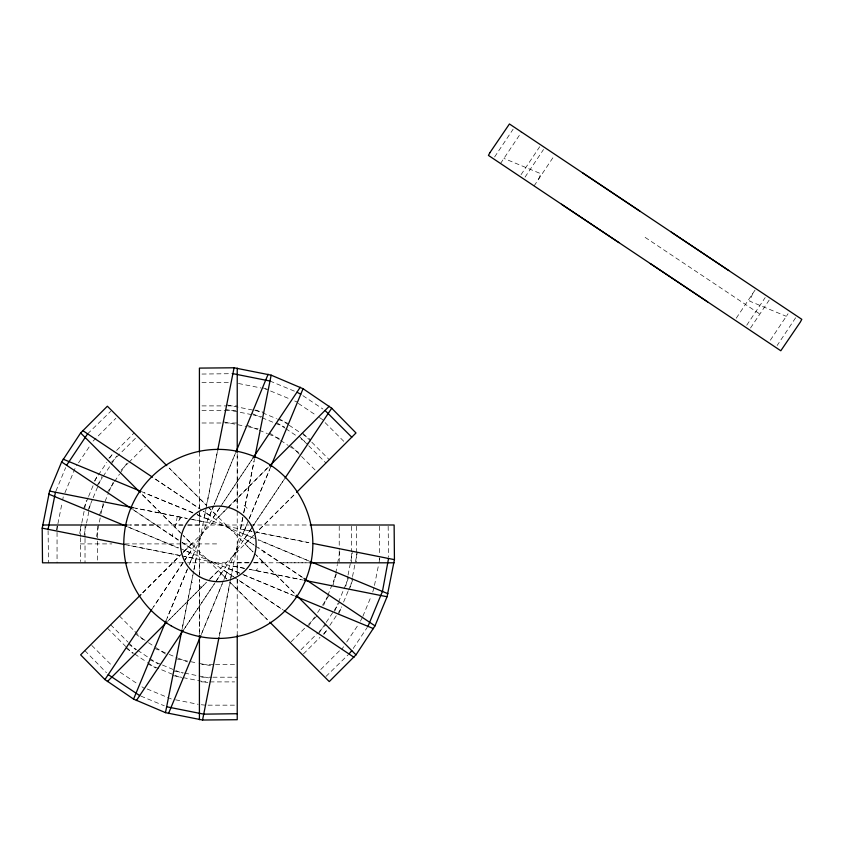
<?xml version="1.0" encoding="UTF-8"?>
<svg xmlns="http://www.w3.org/2000/svg" width="844" height="844" viewBox="0 0 844 844"><rect width="100%" height="100%" fill="white"/><g stroke="black" fill="none" stroke-linecap="round" stroke-linejoin="round"><path stroke-width="0.63" stroke-dasharray="4.22 3.17" d="M172.756 533.693L172.471 536.541M199.416 513.141L199.416 575.334M237.227 574.669L237.217 511.221M199.416 634.182L199.416 579.617L199.416 631.808M237.227 453.618L237.227 508.183L237.227 456.003M102.493 507.571L103.232 502.94M334.804 578.045L335.501 574.353M335.733 573.129L337.368 564.509M337.6 563.275L339.91 551.206M242.745 517.731L240.551 529.051L251.987 531.372M243.684 512.888L254.012 461.373M193.656 571.282L182.631 626.427M193.888 570.069L196.093 558.76L184.646 556.439M194.025 569.225L205.947 509.238M216.929 453.998L204.269 517.636L251.691 537.269L253.443 535.518M219.714 633.802L230.623 578.72M242.861 517.298L230.697 578.573M56.664 530L57.455 526.002M57.909 523.744L62.161 502.402M62.656 499.891L63.258 496.863M79.695 533.44L81.583 523.966M81.836 522.689L86.246 500.524M84.115 535.307L86.299 524.335M86.552 523.048L90.814 501.621M96.501 536.573L100.826 514.808M101.069 513.574L102.05 508.637M177.324 516.57L175.151 527.321L180.078 532.279M182.167 628.759L192.812 575.249M217.435 451.445L206.432 505.282L167.281 466.131M219.197 636.355L230.212 582.529L269.363 621.68M243.832 512.561L254.477 459.041M333.222 584.839L334.361 579.111L336.598 573.709M345.818 586.179L347.77 576.346M348.034 575.059L350.587 562.178M350.851 560.891L352.518 552.504M350.397 587.287L352.275 577.813M352.528 576.536L357.35 552.282M373.976 587.92L372.204 593.786M374.483 585.409L378.724 564.066M378.977 562.811L380.169 556.818M230.855 577.57L232.364 570.164L184.952 550.531L183.201 552.293M261.25 561.629L261.492 560.49L256.555 555.521M234.495 455.454L214.239 504.522M202.149 632.346L223.417 580.862M323.621 605.454L325.267 601.065M263.887 552.904L264.161 551.269M325.911 600.116L327.314 596.613M327.788 595.453L334.361 579.111M187.579 568.877L167.218 617.882M189.193 564.836L193.614 554.139L180.69 548.727M248.284 520.938L243.019 533.672L255.943 539.084M249.064 518.923L269.426 469.929M55.936 491.06L65.642 467.618M64.925 492.833L75.411 467.523L77.12 464.96M83.588 508.563L88.103 497.675M88.588 496.472L93.051 485.711M95.034 480.932L98.062 473.632M87.934 510.356L92.65 498.962M93.156 497.749L98.178 485.616M98.685 484.403L101.955 476.491M99.381 515.104L108.76 492.453M109.245 491.282L111.165 486.629M111.809 485.68L113.159 482.42M165.983 620.867L187.189 569.668M190.027 562.811L213.363 506.474M214.524 503.668L235.402 453.26M201.231 634.551L222.12 584.132M246.606 525L224.114 579.3M249.455 518.142L270.66 466.943M494.626 156.931L513.11 129.227M334.678 611.309L337.948 603.407M338.455 602.194L343.476 590.061M343.983 588.848L348.699 577.454M338.581 614.179L341.598 606.878M343.582 602.099L348.044 591.327M348.54 590.135L353.045 579.248M538.609 179.139L540.856 173.716L503.921 158.419M362.403 617.439L359.512 622.851M362.888 616.257L371.223 596.149M752.711 293.585L749.588 301.108L786.313 316.321M795.607 317.808L777.134 345.512M213.722 505.735L209.66 515.399L254.171 545.129M223.924 579.649L226.973 572.401L182.473 542.681M179.213 519.218L180.542 517.224L187.305 518.532M257.42 568.592L256.091 570.586L249.339 569.267M251.438 460.307L220.411 506.854M185.195 627.493L214.798 583.077M181.238 517.361L175.615 525L172.82 525M183.021 562.811L153.766 606.488M184.33 560.838L192.094 549.117L180.468 541.289M251.006 528.935L244.538 538.683L254.223 545.213M251.66 527.954L282.877 481.312M184.446 560.585L220.094 507.233M78.545 462.828L90.635 444.735M94.254 481.185L106.808 462.396M109.688 458.092L114.077 451.519M96.986 485.564L102.377 477.493M103.105 476.396L110.406 465.477M111.134 464.39L116.704 456.055M107.283 492.453L113.908 482.536M114.605 481.491L119.5 474.159M120.207 473.115L128.288 461.014M151.994 609.136L183.834 561.323M222.447 503.699L252.504 458.714M183.401 630.183L214.197 584.101M216.549 580.577L284.639 478.675M500.534 163.493L521.539 132.065M521.054 174.655L539.696 146.75M525.063 177.113L543.504 149.515M534.083 185.912L553.791 156.414M308.166 626.67L314.844 616.679M317.618 612.512L321.796 606.277M322.492 605.232L329.171 595.231M318.652 633.675L325.499 623.421M326.238 622.323L333.528 611.415M334.256 610.317L339.657 602.247M323.737 634.519L326.944 629.719M329.825 625.415L337.737 613.577M338.455 612.501L342.379 606.625M341.894 649.215L343.571 646.704M346.715 642.01L358.088 624.982M353.172 648.509L367.267 627.409M736.263 318.188L755.317 289.682M746.729 325.225L765.17 297.626M750.538 327.989L769.179 300.084M770.372 340.164L788.022 313.757M219.693 507.909L213.099 517.678L203.351 511.221M215.515 582.022L223.533 570.122L233.282 576.579M267.105 468.378L227.532 508.035M169.528 619.433L206.337 582.508L167.85 621.11M183.359 552.187L191.588 543.905L183.623 535.856M253.274 535.613L245.055 543.905L253.021 551.944M228.777 506.716L268.466 467.017M93.062 441.106L115.86 418.307M108.876 458.186L112.969 454.093M116.641 450.422L134.101 432.951M111.513 462.195L137.435 436.285M121.103 470.129L128.035 463.198M128.942 462.29L145.284 445.948M182.325 553.168L142.383 593.11M184.952 550.531L227.184 508.31M254.318 534.642L295.685 493.276M209.46 579.49L251.691 537.269M291.201 641.704L307.522 625.372M308.429 624.465L317.027 615.877M301.023 649.711L318.23 632.504M319.137 631.597L325.942 624.792M303.45 653.931L319.992 637.389M323.674 633.707L329.266 628.115M320.773 669.503L340.501 649.774M142.794 592.699L180.067 555.51L128.415 545.298M293.839 495.111L256.576 532.3L308.218 542.513M226.614 508.953L218.322 517.172L208.373 507.297M210.029 578.857L218.322 570.639L226.603 578.868M87.618 433.837L110.68 411.355M325.953 676.455L348.087 654.87M201.99 374.05L231.615 373.681M183.064 525.073L175.615 525M188.096 525.052L249.085 525M248.537 562.758L187.547 562.811M253.569 562.737L263.824 562.811M187.442 525.021L199.416 525L199.437 512.139M249.191 562.79L237.227 562.811L237.196 574.49M201.948 382.648L229.853 382.648M202.011 405.901L226.709 405.901M228.007 405.901L237.227 405.901M201.98 410.606L237.227 410.606M201.99 422.992L223.924 422.992M225.211 422.992L237.227 422.992M178.538 539.981L156.108 525L130.419 525M127.191 525L182.599 525M250.32 525L309.4 525M80.317 543.905L111.862 543.905M125.007 543.905L181.523 543.905M182.832 543.905L218.322 543.905M255.194 545.868L280.535 562.811L306.224 562.811M127.233 562.811L186.313 562.811M254.033 562.811L309.453 562.811M201.758 664.587L214.228 664.587M215.505 664.587L237.227 664.587M201.727 677.204L211.591 677.204M212.878 677.204L237.227 677.204M201.537 681.899L208.626 681.899M209.924 681.899L234.621 681.899M205.514 705.162L199.416 704.561M208.057 705.162L234.685 705.162M254.065 531.741L311.341 543.135M192.147 519.471L203.467 521.676M244.496 568.328L233.176 566.134M238.483 383.492L261.081 387.987M265.354 388.841L268.318 389.432M226.698 404.867L253.495 410.195M254.761 410.448L263.782 412.241M225.781 409.477L252.05 414.699M253.337 414.963L261.735 416.63M223.322 421.852L247.092 426.579M248.379 426.832L258.106 428.773M189.953 518.997L251.902 531.319M133.457 507.75L186.978 518.395M244.317 568.35L125.292 544.675M249.666 569.415L303.175 580.06M176.185 658.805L197.876 663.12M199.11 663.363L213.268 666.18M173.769 670.948L183.296 672.847M184.583 673.101L208.584 677.88M172.851 675.569L181.871 677.363M183.148 677.616L207.856 682.522M175.563 699.813L198.161 704.307M237.217 501.199L234.896 500.735M180.542 517.224L135.789 508.215M256.091 570.586L300.844 579.596M199.416 586.601L201.737 587.076M306.762 560.078L258.106 539.981M129.87 527.732L178.538 547.819M192.812 512.561L144.335 492.801M191.535 582.128L192.516 582.508M192.896 512.983L142.14 491.894M243.737 574.817L292.298 595.009M197.264 514.777L208.088 519.208M239.369 573.034L228.545 568.603M197.011 514.629L204.269 517.625M239.622 573.171L232.364 570.185M269.985 381.034L295.769 391.721M262.568 387.681L267.253 389.633M270.565 391.004L290.674 399.328M294.704 400.995L297.499 402.155M255.626 409.984L276.505 418.635M277.708 419.13L288.595 423.646M251.86 413.518L260.838 417.231M262.051 417.738L274.184 422.76M275.397 423.266L284.66 427.106M247.039 425.165L258.148 429.775M259.298 430.25L267.39 433.605M268.55 434.08L281.97 439.64M308.967 560.986L258.517 539.78M127.676 526.814L178.116 548.03M294.493 595.917L241.278 573.867M154.579 648.371L167.998 653.931M169.148 654.406L177.261 657.771M178.422 658.246L187.357 661.949M149.842 659.818L161.246 664.544M162.459 665.04L174.581 670.073M175.795 670.569L182.642 673.406M148.038 664.165L182.969 678.629M147.141 688.968L168.431 697.788M169.38 698.178L171.279 698.969M140.864 696.089L164.306 705.795M301.909 577.022L280.535 562.811M134.724 510.789L156.108 525M201.642 510.029L153.091 477.577M226.973 572.422L283.067 609.906M209.671 515.389L203.467 511.253M645.122 237.375L759.864 314.042M302.88 395.657L322.925 409.045M298.333 403.421L316.426 415.512M319.412 417.506L323.632 420.323M279.269 418.656L287.994 424.49M289.07 425.207L301.983 433.837M303.059 434.554L310.708 439.661M276.653 422.57L284.734 427.961M285.821 428.699L296.74 435.989M301.108 438.901L308.092 443.575M269.647 433.056L279.649 439.735M280.683 440.431L287.973 445.294M289.007 445.991L301.086 454.061M302.426 577.37L258.549 547.703M132.751 509.459L178.084 540.107M135.43 633.939L147.5 641.999M148.533 642.695L154.79 646.873M155.834 647.57L166.859 654.944M128.541 644.236L136.623 649.627M137.709 650.365L148.628 657.655M149.715 658.383L158.06 663.954M125.935 648.139L133.574 653.256M134.65 653.973L146.497 661.886M147.573 662.603L155.602 667.973M120.207 672.299L138.31 684.389M141.929 686.805L144.451 688.493M155.729 479.35L199.416 508.626L199.416 498.403L169.528 468.378M280.904 608.461L237.217 579.184L237.227 589.407L267.105 619.433M293.839 592.699L261.492 560.49M142.794 495.111L175.151 527.321M244.116 505.292L247.503 508.637M199.416 498.403L206.717 505.651M229.927 582.16L237.227 589.407M254.793 553.653L295.527 594.376M181.84 534.157L141.117 493.434M325.088 422.622L345.713 443.248M302.532 432.951L310.887 441.306M311.805 442.224L329.266 459.695M299.209 436.285L307.817 444.893M308.725 445.801L325.942 463.018M291.117 446.022L300.696 455.602M301.603 456.509L317.027 471.933M208.183 507.033L253.506 552.387M226.709 579.026L183.127 535.423M119.458 616.036L133.985 630.563M134.892 631.47L144.546 641.124M110.691 624.792L127.908 642.01M128.815 642.917L135.8 649.891M107.367 628.115L125.756 646.504M126.674 647.422L132.603 653.351M91.817 645.46L112.442 666.085M84.875 650.619L106.46 672.752M388.156 526.287L388.546 557.209M48.087 530.602L48.498 562.811M199.416 562.811L199.427 574.447M379.578 526.266L379.578 555.436M379.578 557.736L379.578 559.783M356.316 526.297L356.316 552.293M356.316 553.601L356.316 561.745M351.621 526.276L351.621 551.902M351.621 553.189L351.621 562.811M339.225 526.287L339.225 549.507M339.225 550.794L339.225 561.64M237.227 579.617L237.227 634.414M199.416 452.099L199.416 508.183M97.63 526.171L97.63 539.812M97.63 541.088L97.63 562.811M85.022 526.15L85.022 537.185M85.022 538.461L85.022 562.811M80.317 526.065L80.317 536.489M80.317 537.723L80.317 561.545M57.054 526.002L57.054 530.074M57.054 532.374L57.054 562.811"/><path stroke-width="1.27" d="M127.233 562.811L42.506 562.811L42.2 528.144L49.574 491.06L61.633 461.953L80.634 432.951L107.367 406.217L166.774 465.624M48.076 529.315L55.451 492.231M237.227 634.994L237.227 719.71L202.56 720.027L165.477 712.642L181.935 629.93M217.689 450.179L234.073 367.784L271.156 375.158L303.059 388.715L331.713 408.232L355.999 432.951L296.603 492.358M202.56 720.027L218.944 637.631M254.709 457.881L271.156 375.158M388.556 558.496L382.448 591.422L367.973 626.354M269.869 622.186L329.266 681.583L355.999 654.849L375 625.858L387.058 596.74L394.433 559.656L394.127 525L310.128 525M165.477 712.642L133.574 699.096L165.846 621.173M235.856 452.162L268.128 374.24M168.505 713.56L200.777 635.648M270.787 466.626L303.059 388.715M66.613 465.276L87.618 433.837M133.574 699.096L104.93 679.578L151.593 609.737M252.757 458.334L300.274 387.227M136.359 700.583L183.222 630.457M285.04 478.073L331.713 408.232M349.015 653.963L351.769 650.619M140.959 594.535L80.634 654.849L104.93 679.578M269.626 465.856L329.266 406.217M107.367 681.583L167.006 621.954M237.227 713.718L203.731 714.151L166.648 706.766M234.073 367.784L199.416 368.1L199.416 452.099M42.506 525L126.843 525M309.79 562.811L394.127 562.811M232.912 373.66L269.985 381.034M49.574 491.06L133.457 507.75M313.324 543.525L394.433 559.656M42.2 528.144L124.585 544.538M304.346 580.292L387.058 596.74M63.131 459.157L141.043 491.43M310.064 561.439L387.976 593.722M48.657 494.088L126.579 526.361M295.59 596.37L373.512 628.643M300.77 394.243L296.951 392.207M728.71 270.491L671.339 232.153M561.524 204.248L618.895 242.587M639.9 211.148L582.529 172.82M650.334 263.592L707.705 301.93M82.638 430.514L152.49 477.176M303.882 578.34L375 625.858M61.633 461.953L131.759 508.805M284.154 610.623L353.995 657.297M108.254 674.599L139.693 695.604M325.035 410.458L351.769 437.192M296.36 595.22L355.999 654.849M80.634 432.951L140.273 492.59M237.227 368.1L237.227 452.437M199.416 635.374L199.416 719.71M489.931 152.627L488.433 155.412L780.795 350.766L800.312 322.113L801.8 319.327L509.438 123.973L489.931 152.627M171.058 625.763A94.517 94.517 0 0 0 312.839 543.905A94.517 94.517 0 0 0 171.058 462.048A94.517 94.517 0 0 0 171.058 625.763M199.416 576.642A37.811 37.811 0 0 0 256.122 543.905A37.811 37.811 0 0 0 199.416 511.158A37.811 37.811 0 0 0 199.416 576.642"/></g></svg>
